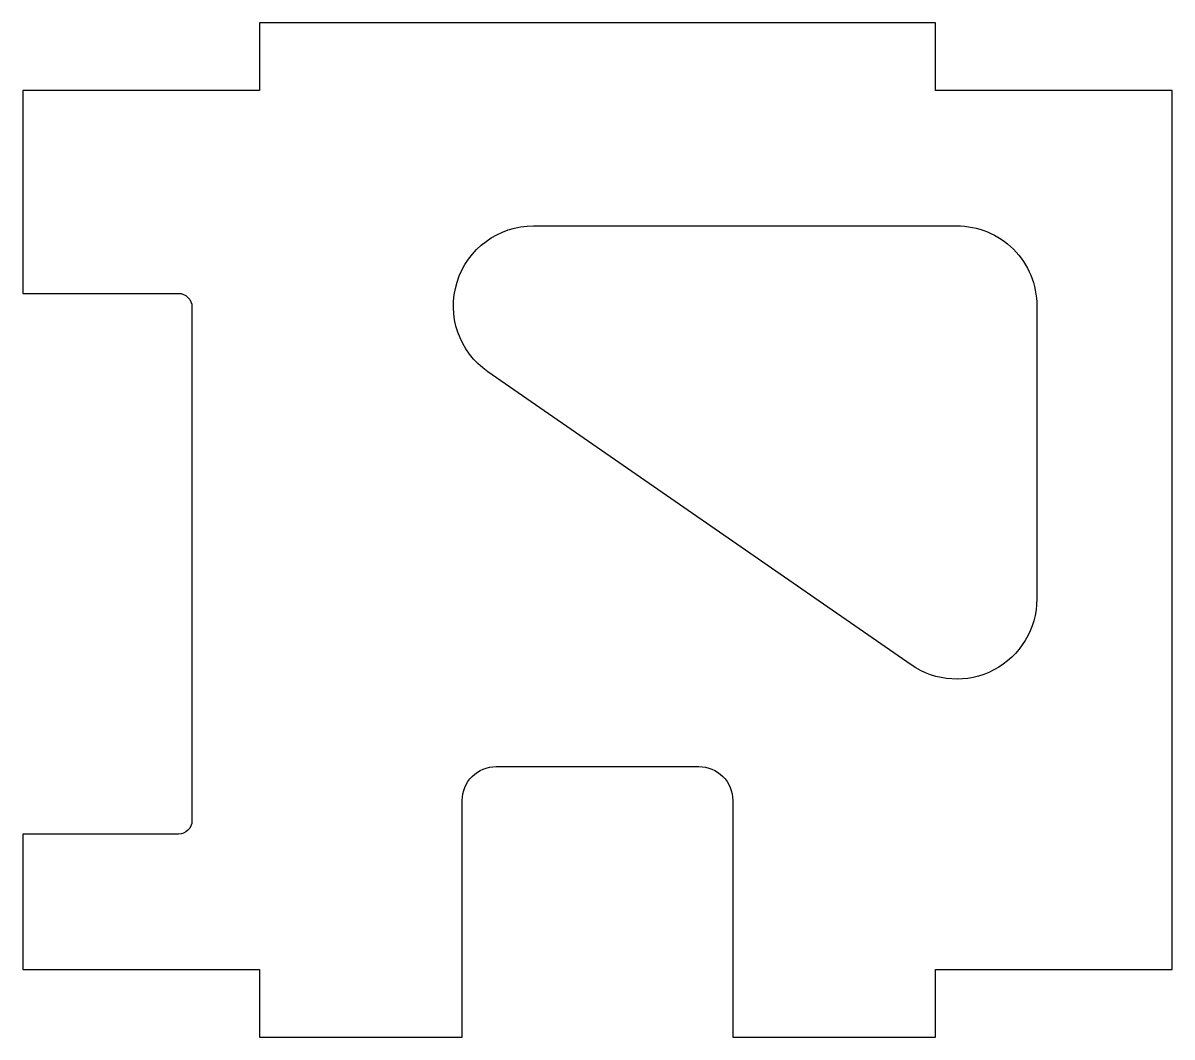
# Model space of a CAD drawing. Header units: millimetres. Extents: x -85 to 85, y -75 to 75.
import ezdxf

# ---------------------------------------------------------------- set-up
doc = ezdxf.new("R2010")
doc.units = ezdxf.units.MM

msp = doc.modelspace()

# ---------------------------------------------------------------- linework, layer by layer
for points in [[(-85, 35), (-62, 35, -0.414214), (-60, 33), (-60, -43, -0.414214), (-62, -45), (-85, -45), (-85, -65), (-50, -65), (-50, -75), (-20, -75), (-20, -40, -0.414214), (-15, -35), (15, -35, -0.414214), (20, -40), (20, -75), (50, -75), (50, -65), (85, -65), (85, 65), (50, 65), (50, 75), (-50, 75), (-50, 65), (-85, 65)], [(65, -10.2, -0.604996), (46.39, -19.95), (-16.21, 23.39, -0.735278), (-9.46, 45), (53.14, 45, -0.414214), (65, 33.14)]]:
    msp.add_lwpolyline(points, format="xyb", close=True)

doc.saveas('drawing.dxf')
